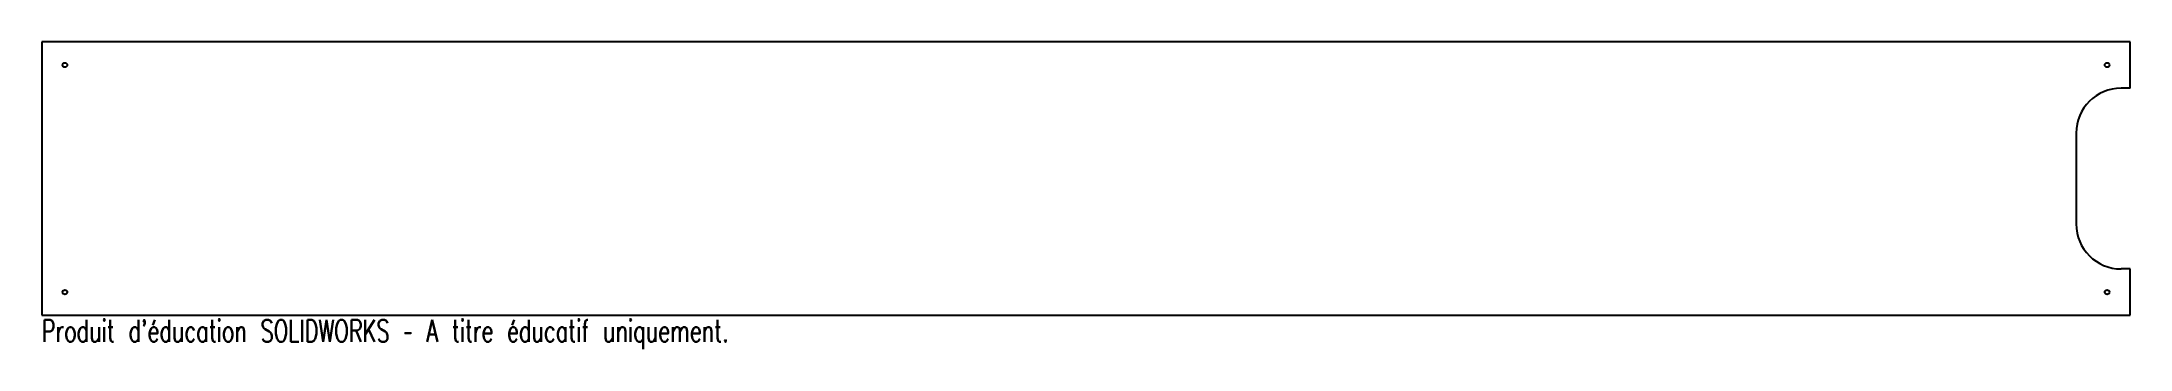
# Model space of a CAD drawing. Header units: millimetres. Extents: x 0 to 460, y -8 to 60.
import ezdxf

# ---------------------------------------------------------------- set-up
doc = ezdxf.new("R2010")
doc.units = ezdxf.units.MM
doc.styles.add('SLDTEXTSTYLE0', font='TXT', dxfattribs={"width": 0.7, "bigfont": 'bigfont'})

msp = doc.modelspace()

# ---------------------------------------------------------------- linework, layer by layer
at = {"color": 7, "linetype": 'Continuous', "lineweight": 25}
for p, q in [((460.1, 60.1), (-0.1, 60.1)), ((-0.1, 60.1), (-0.1, -0.1)), ((460.1, 49.9), (460.1, 60.1)), ((460.1, 49.9), (458.1, 49.9)), ((448.2, 40), (448.2, 20)), ((460.1, 10.1), (458.1, 10.1)), ((460.1, -0.1), (460.1, 10.1)), ((-0.1, -0.1), (460.1, -0.1))]:
    msp.add_line(p, q, dxfattribs=at)
for centre in [(5, 55), (455, 55), (5, 5), (455, 5)]:
    msp.add_circle(centre, 0.5, dxfattribs=at)
for centre, start, end in [((458.1, 40), 90, 180), ((458.1, 20), 180, 270)]:
    msp.add_arc(centre, 9.9, start, end, dxfattribs=at)

# ---------------------------------------------------------------- texts
at = {"color": 7, "linetype": 'Continuous', "insert": (-0.1, -1.12), "char_height": 4.8336, "attachment_point": 1, "style": 'SLDTEXTSTYLE0'}
msp.add_mtext("Produit d'éducation SOLIDWORKS – A titre éducatif uniquement.", dxfattribs=at)

doc.saveas('drawing.dxf')
